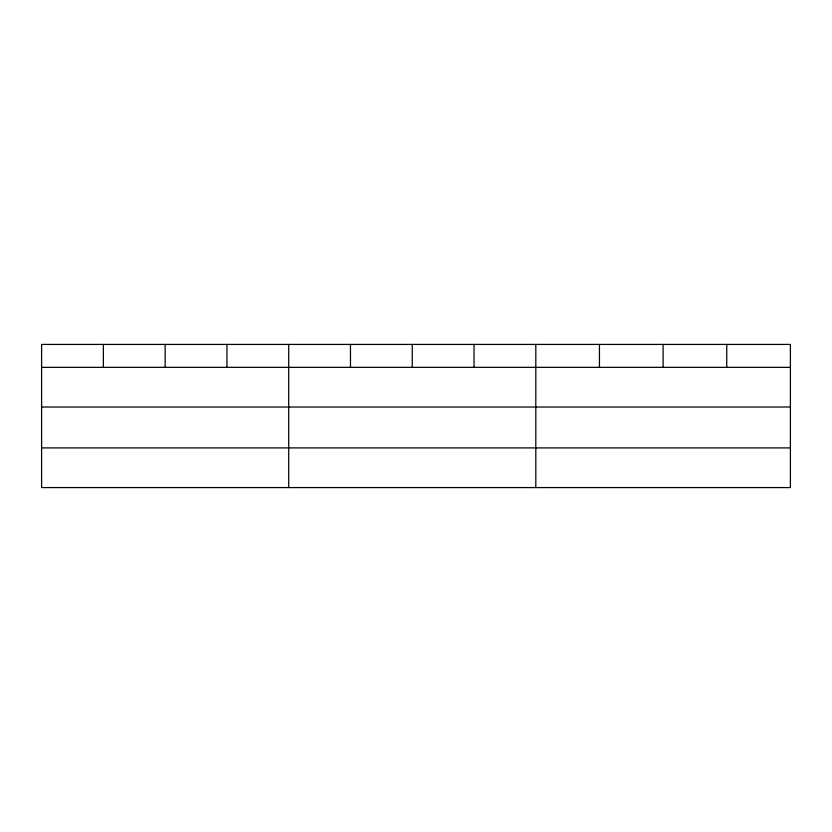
<?xml version="1.0" encoding="UTF-8"?>
<svg xmlns="http://www.w3.org/2000/svg" width="832" height="832" viewBox="0 0 832 832"><rect width="100%" height="100%" fill="white"/><g stroke="black" fill="none" stroke-linecap="round" stroke-linejoin="round"><path stroke-width="1.25" d="M790.4 407.025L790.4 344.427L41.6 344.427L41.6 487.573L790.4 487.573L790.4 407.025L41.6 407.025M41.6 367.349L790.4 367.349M41.6 447.907L790.4 447.907M726.752 344.427L726.752 367.349M663.104 344.427L663.104 367.349M599.456 344.427L599.456 367.349M535.808 344.427L535.808 487.573M474.032 344.427L474.032 367.349M412.256 344.427L412.256 367.349M350.48 344.427L350.48 367.349M288.704 344.427L288.704 487.573M226.928 344.427L226.928 367.349M165.152 344.427L165.152 367.349M103.376 344.427L103.376 367.349"/></g></svg>
